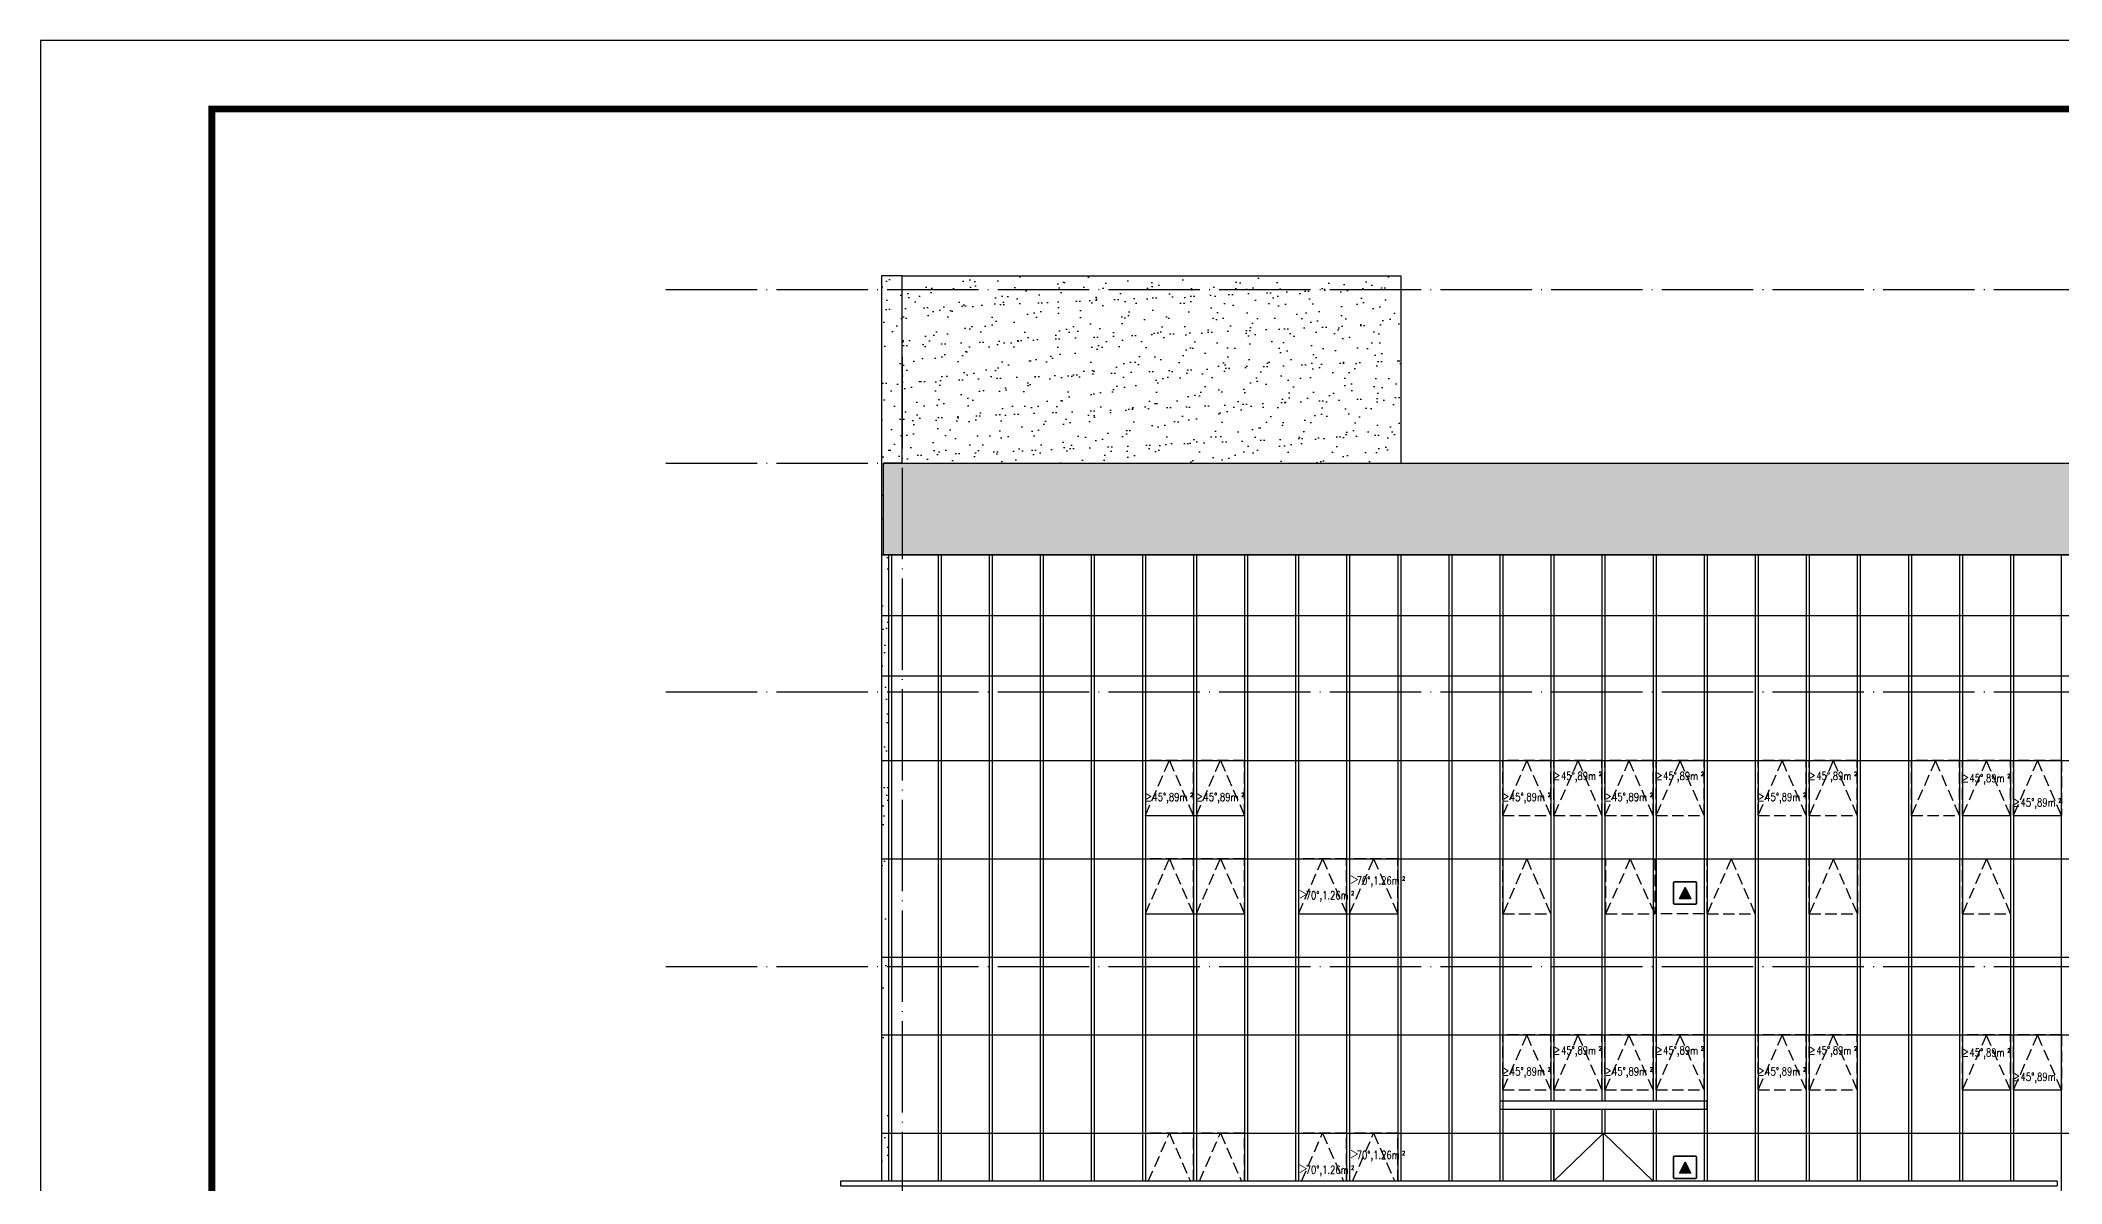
# Model space of a CAD drawing. Extents: x 6843040 to 15500510, y -6507076 to -4940511.
# Drawn here: x 7906928 to 7951121, y -5858167 to -5833171 of the extents above; entities that cross this region are included whole.
import ezdxf

# ---------------------------------------------------------------- set-up
doc = ezdxf.new("R2010")
doc.units = 0
doc.header["$LTSCALE"] = 1000
doc.header["$MEASUREMENT"] = 0
doc.linetypes.add('DASH', pattern=[0.35, 0.25, -0.1])
doc.linetypes.add('DOTE', pattern=[2.42, 2, -0.2, 0.02, -0.2])
for name, color, linetype in [('_0', 7, 'Continuous'), ('DOTE', 8, 'DOTE'), ('E_LINE_3', 7, 'Continuous'), ('E_LINE_4', 5, 'Continuous'), ('E_LINE_5', 8, 'Continuous'), ('FLOOR', 9, 'Continuous'), ('LT-dim 100', 253, 'Continuous'), ('LT-开启扇', 8, 'Continuous'), ('LT-玻璃', 4, 'Continuous'), ('plan-1', 40, 'Continuous'), ('PUB_HACTH', 8, 'Continuous'), ('PUB_TEXT', 7, 'Continuous'), ('PUB_TITLE', 4, 'Continuous'), ('RAIL', 163, 'Continuous'), ('WALL', 1, 'Continuous'), ('WINDOW', 4, 'Continuous')]:
    doc.layers.add(name, color=color, linetype=linetype)
doc.styles.add('_HZTXT', font='SIMPLEX', dxfattribs={"width": 0.9, "bigfont": 'HZTXT'})
pattern_1 = [(82.5, (0, 0), (-422.103955, 395.378137), [0, -456, 0, -510, 0, -487.5]), (52.5, (0, 0), (-223.241253, 974.09392), [0, -246, 0, -411, 0, -157.5]), (12.5, (-260.9, -260.9), (659.408782, 661.809715), [0, -150, 0, -540, 0, -705]), (2.5, (-260.9, -260.9), (451.51265, 823.878855), [0, -75, 0, -354, 0, -405])]

# ---------------------------------------------------------------- blocks, each defined once
blk = doc.blocks.new('消防救援标志')
at = {"layer": 'WALL'}
blk.add_hatch(color=256, dxfattribs=at).paths.add_polyline_path([(13378845, 1069457.5), (13377845, 1069457.5), (13378345, 1070457.5)])
for points in [[(13377445, 1070957.5), (13379245, 1070957.5, -0.41421356), (13379345, 1070857.5), (13379345, 1069057.5, -0.41421356), (13379245, 1068957.5), (13377445, 1068957.5, -0.41421356), (13377345, 1069057.5), (13377345, 1070857.5, -0.41421356)], [(13377445, 1070932.5), (13379245, 1070932.5, -0.41421356), (13379320, 1070857.5), (13379320, 1069057.5, -0.41421356), (13379245, 1068982.5), (13377445, 1068982.5, -0.41421356), (13377370, 1069057.5), (13377370, 1070857.5, -0.41421356)]]:
    blk.add_lwpolyline(points, format="xyb", close=True)
blk.add_lwpolyline([(13378845, 1069457.5), (13377845, 1069457.5), (13378345, 1070457.5)], close=True, dxfattribs=at)
blk = doc.blocks.new('幕墙mq4-1')
at = {"layer": 'LT-开启扇', "ltscale": 1000}
for points in [[(7948953, -5850117), (7950004, -5850117)], [(7950069, -5850117), (7951121, -5850117)], [(7948953, -5856117), (7950004, -5856117)], [(7950069, -5856117), (7951121, -5856117)]]:
    blk.add_lwpolyline(points, dxfattribs=at)
at = {"layer": 'LT-玻璃', "ltscale": 1000}
for p, q in [((7925321, -5844417), (7990446, -5844417)), ((7925471, -5844417), (7925471, -5858117)), ((7925536, -5844417), (7925536, -5858117)), ((7926555, -5844417), (7926555, -5858117)), ((7926620, -5844417), (7926620, -5858117)), ((7927672, -5844417), (7927672, -5858117)), ((7927737, -5844417), (7927737, -5858117)), ((7928788, -5844417), (7928788, -5858117)), ((7928853, -5844417), (7928853, -5858117)), ((7929905, -5844417), (7929905, -5858117)), ((7929970, -5844417), (7929970, -5858117)), ((7931022, -5844417), (7931022, -5858117)), ((7931087, -5844417), (7931087, -5858117)), ((7932138, -5844417), (7932138, -5858117)), ((7932203, -5844417), (7932203, -5858117)), ((7933255, -5844417), (7933255, -5858117)), ((7933320, -5844417), (7933320, -5858117)), ((7934372, -5844417), (7934372, -5858117)), ((7934437, -5844417), (7934437, -5858117)), ((7935488, -5844417), (7935488, -5858117)), ((7935553, -5844417), (7935553, -5858117)), ((7936605, -5844417), (7936605, -5858117)), ((7936670, -5844417), (7936670, -5858117)), ((7937722, -5844417), (7937722, -5858117)), ((7937787, -5844417), (7937787, -5858117)), ((7938838, -5844417), (7938838, -5858117)), ((7938903, -5844417), (7938903, -5858117)), ((7939955, -5844417), (7939955, -5856367)), ((7940020, -5844417), (7940020, -5856367)), ((7941071, -5844417), (7941071, -5856367)), ((7941136, -5844417), (7941136, -5856367)), ((7942188, -5844417), (7942188, -5856367)), ((7942253, -5844417), (7942253, -5856367)), ((7943305, -5844417), (7943305, -5858117)), ((7943370, -5844417), (7943370, -5858117)), ((7944421, -5844417), (7944421, -5858117)), ((7944486, -5844417), (7944486, -5858117)), ((7945538, -5844417), (7945538, -5858117)), ((7945603, -5844417), (7945603, -5858117)), ((7946655, -5844417), (7946655, -5858117)), ((7946720, -5844417), (7946720, -5858117)), ((7947771, -5844417), (7947771, -5858117)), ((7947836, -5844417), (7947836, -5858117)), ((7948888, -5844417), (7948888, -5858117)), ((7948953, -5844417), (7948953, -5858117)), ((7950004, -5844417), (7950004, -5858117)), ((7950069, -5844417), (7950069, -5858117)), ((7951121, -5889217), (7951121, -5844417)), ((7925321, -5845742), (7990446, -5845742)), ((7925321, -5847067), (7990446, -5847067)), ((7925321, -5848917), (7990446, -5848917)), ((7931087, -5850117), (7933255, -5850117)), ((7941071, -5850537), (7941071, -5850817)), ((7941136, -5850537), (7941136, -5850817)), ((7925321, -5851067), (7968671, -5851067)), ((7931087, -5852267), (7933255, -5852267)), ((7934437, -5852267), (7936605, -5852267)), ((7925321, -5853217), (7968671, -5853217)), ((7925321, -5854917), (7968671, -5854917)), ((7939955, -5856537), (7939955, -5858117)), ((7940020, -5856537), (7940020, -5858117)), ((7941071, -5856537), (7941071, -5857067)), ((7941136, -5856537), (7941136, -5857067)), ((7942188, -5856537), (7942188, -5858117)), ((7942253, -5856537), (7942253, -5858117)), ((7925321, -5857067), (7968671, -5857067))]:
    blk.add_line(p, q, dxfattribs=at)
for points in [[(7940020, -5858117), (7940020, -5857067), (7942188, -5857067), (7942188, -5858117)], [(7941104, -5857067), (7940020, -5858117)], [(7941104, -5858117), (7941104, -5857067)], [(7941104, -5857067), (7942188, -5858117)]]:
    blk.add_lwpolyline(points, dxfattribs=at)
at = {"layer": 'WINDOW', "color": 8, "linetype": 'DASH'}
for points in [[(7931087, -5850117), (7932138, -5850117), (7932138, -5848917), (7931087, -5848917)], [(7932203, -5850117), (7933255, -5850117), (7933255, -5848917), (7932203, -5848917)], [(7939955, -5848917), (7939955, -5850117), (7939429, -5848917), (7938903, -5850117), (7938903, -5848917)], [(7938903, -5850117), (7939955, -5850117), (7939955, -5848917), (7938903, -5848917)], [(7941071, -5848917), (7941071, -5850117), (7940546, -5848917), (7940020, -5850117), (7940020, -5848917)], [(7940020, -5850117), (7941071, -5850117), (7941071, -5848917), (7940020, -5848917)], [(7942188, -5848917), (7942188, -5850117), (7941662, -5848917), (7941136, -5850117), (7941136, -5848917)], [(7941136, -5850117), (7942188, -5850117), (7942188, -5848917), (7941136, -5848917)], [(7943305, -5848917), (7943305, -5850117), (7942779, -5848917), (7942253, -5850117), (7942253, -5848917)], [(7942253, -5850117), (7943305, -5850117), (7943305, -5848917), (7942253, -5848917)], [(7945538, -5848917), (7945538, -5850117), (7945012, -5848917), (7944486, -5850117), (7944486, -5848917)], [(7944486, -5850117), (7945538, -5850117), (7945538, -5848917), (7944486, -5848917)], [(7946655, -5848917), (7946655, -5850117), (7946129, -5848917), (7945603, -5850117), (7945603, -5848917)], [(7945603, -5850117), (7946655, -5850117), (7946655, -5848917), (7945603, -5848917)], [(7948888, -5848917), (7948888, -5850117), (7948362, -5848917), (7947836, -5850117), (7947836, -5848917)], [(7947836, -5850117), (7948888, -5850117), (7948888, -5848917), (7947836, -5848917)], [(7950004, -5848917), (7950004, -5850117), (7949479, -5848917), (7948953, -5850117), (7948953, -5848917)], [(7948953, -5850117), (7950004, -5850117), (7950004, -5848917), (7948953, -5848917)], [(7951121, -5848917), (7951121, -5850117), (7950595, -5848917), (7950069, -5850117), (7950069, -5848917)], [(7950069, -5850117), (7951121, -5850117), (7951121, -5848917), (7950069, -5848917)], [(7931087, -5852267), (7932138, -5852267), (7932138, -5851067), (7931087, -5851067)], [(7932203, -5852267), (7933255, -5852267), (7933255, -5851067), (7932203, -5851067)], [(7934437, -5852267), (7935488, -5852267), (7935488, -5851067), (7934437, -5851067)], [(7935553, -5852267), (7936605, -5852267), (7936605, -5851067), (7935553, -5851067)], [(7943305, -5852267), (7942253, -5852267), (7942253, -5851067), (7943305, -5851067)], [(7939955, -5854917), (7939955, -5856117), (7939429, -5854917), (7938903, -5856117), (7938903, -5854917)], [(7938903, -5856117), (7939955, -5856117), (7939955, -5854917), (7938903, -5854917)], [(7941071, -5854917), (7941071, -5856117), (7940546, -5854917), (7940020, -5856117), (7940020, -5854917)], [(7940020, -5856117), (7941071, -5856117), (7941071, -5854917), (7940020, -5854917)], [(7942188, -5854917), (7942188, -5856117), (7941662, -5854917), (7941136, -5856117), (7941136, -5854917)], [(7941136, -5856117), (7942188, -5856117), (7942188, -5854917), (7941136, -5854917)], [(7943305, -5854917), (7943305, -5856117), (7942779, -5854917), (7942253, -5856117), (7942253, -5854917)], [(7942253, -5856117), (7943305, -5856117), (7943305, -5854917), (7942253, -5854917)], [(7945538, -5854917), (7945538, -5856117), (7945012, -5854917), (7944486, -5856117), (7944486, -5854917)], [(7944486, -5856117), (7945538, -5856117), (7945538, -5854917), (7944486, -5854917)], [(7946655, -5854917), (7946655, -5856117), (7946129, -5854917), (7945603, -5856117), (7945603, -5854917)], [(7945603, -5856117), (7946655, -5856117), (7946655, -5854917), (7945603, -5854917)], [(7950004, -5854917), (7950004, -5856117), (7949479, -5854917), (7948953, -5856117), (7948953, -5854917)], [(7948953, -5856117), (7950004, -5856117), (7950004, -5854917), (7948953, -5854917)], [(7951121, -5854917), (7951121, -5856117), (7950595, -5854917), (7950069, -5856117), (7950069, -5854917)], [(7950069, -5856117), (7951121, -5856117), (7951121, -5854917), (7950069, -5854917)]]:
    blk.add_lwpolyline(points, close=True, dxfattribs=at)
for points in [[(7931087, -5850117), (7931613, -5848917), (7932138, -5850117)], [(7932203, -5850117), (7932729, -5848917), (7933255, -5850117)], [(7931087, -5852267), (7931613, -5851067), (7932138, -5852267)], [(7932203, -5852267), (7932729, -5851067), (7933255, -5852267)], [(7934437, -5852267), (7934962, -5851067), (7935488, -5852267)], [(7935553, -5852267), (7936079, -5851067), (7936605, -5852267)], [(7932138, -5858117), (7932138, -5857067), (7931087, -5857067), (7931087, -5858117)], [(7931152, -5858117), (7931613, -5857067), (7932073, -5858117)], [(7933255, -5858117), (7933255, -5857067), (7932203, -5857067), (7932203, -5858117)], [(7932269, -5858117), (7932729, -5857067), (7933189, -5858117)], [(7935488, -5858117), (7935488, -5857067), (7934437, -5857067), (7934437, -5858117)], [(7934502, -5858117), (7934962, -5857067), (7935423, -5858117)], [(7936605, -5858117), (7936605, -5857067), (7935553, -5857067), (7935553, -5858117)], [(7935619, -5858117), (7936079, -5857067), (7936539, -5858117)]]:
    blk.add_lwpolyline(points, dxfattribs=at)
at = {"xscale": 0.25, "yscale": 0.25, "zscale": 0.25}
for p in [(4598302, -6119303), (4598302, -6125303)]:
    blk.add_blockref('消防救援标志', p, dxfattribs=at)
at = {"layer": 'PUB_TEXT', "style": '_HZTXT'}
for s, height, width, p in [('≥', 175, 0.9, (7940017, -5849342)), ('45%%d,89m', 175, 0.774, (7940175, -5849342)), ('2', 87.5, 0.774, (7941000, -5849255)), ('≥', 175, 0.9, (7942250, -5849342)), ('45%%d,89m', 175, 0.774, (7942408, -5849342)), ('2', 87.5, 0.774, (7943234, -5849255)), ('≥', 175, 0.9, (7945600, -5849342)), ('45%%d,89m', 175, 0.774, (7945758, -5849342)), ('2', 87.5, 0.774, (7946583, -5849255)), ('≥', 175, 0.9, (7948950, -5849390)), ('45%%d,89m', 175, 0.774, (7949108, -5849390)), ('2', 87.5, 0.774, (7949933, -5849303)), ('≥', 175, 0.9, (7931084, -5849802)), ('45%%d,89m', 175, 0.774, (7931242, -5849802)), ('2', 87.5, 0.774, (7932067, -5849714)), ('≥', 175, 0.9, (7932201, -5849802)), ('45%%d,89m', 175, 0.774, (7932358, -5849802)), ('2', 87.5, 0.774, (7933184, -5849714)), ('≥', 175, 0.9, (7938901, -5849802)), ('45%%d,89m', 175, 0.774, (7939058, -5849802)), ('2', 87.5, 0.774, (7939884, -5849714)), ('≥', 175, 0.9, (7941134, -5849802)), ('45%%d,89m', 175, 0.774, (7941291, -5849802)), ('2', 87.5, 0.774, (7942117, -5849714)), ('≥', 175, 0.9, (7944484, -5849802)), ('45%%d,89m', 175, 0.774, (7944641, -5849802)), ('2', 87.5, 0.774, (7945467, -5849714)), ('≥', 175, 0.9, (7950067, -5849921)), ('45%%d,89m', 175, 0.774, (7950224, -5849921)), ('2', 87.5, 0.774, (7951050, -5849833)), ('＞', 175, 0.9, (7935551, -5851630)), ('70%%d,1.26m', 175, 0.774, (7935708, -5851630)), ('2', 87.5, 0.774, (7936701, -5851543)), ('＞', 175, 0.9, (7934434, -5851952)), ('70%%d,1.26m', 175, 0.774, (7934592, -5851952)), ('2', 87.5, 0.774, (7935585, -5851864)), ('≥', 175, 0.9, (7940017, -5855342)), ('45%%d,89m', 175, 0.774, (7940175, -5855342)), ('2', 87.5, 0.774, (7941000, -5855255)), ('≥', 175, 0.9, (7942250, -5855342)), ('45%%d,89m', 175, 0.774, (7942408, -5855342)), ('2', 87.5, 0.774, (7943234, -5855255)), ('≥', 175, 0.9, (7945600, -5855342)), ('45%%d,89m', 175, 0.774, (7945758, -5855342)), ('2', 87.5, 0.774, (7946583, -5855255)), ('≥', 175, 0.9, (7938901, -5855802)), ('45%%d,89m', 175, 0.774, (7939058, -5855802)), ('2', 87.5, 0.774, (7939884, -5855714)), ('≥', 175, 0.9, (7941134, -5855802)), ('45%%d,89m', 175, 0.774, (7941291, -5855802)), ('2', 87.5, 0.774, (7942117, -5855714)), ('≥', 175, 0.9, (7944484, -5855802)), ('45%%d,89m', 175, 0.774, (7944641, -5855802)), ('2', 87.5, 0.774, (7945467, -5855714)), ('≥', 175, 0.9, (7948950, -5855390)), ('45%%d,89m', 175, 0.774, (7949108, -5855390)), ('2', 87.5, 0.774, (7949933, -5855303)), ('≥', 175, 0.9, (7950067, -5855921)), ('45%%d,89m', 175, 0.774, (7950224, -5855921)), ('＞', 175, 0.9, (7934434, -5857952)), ('70%%d,1.26m', 175, 0.774, (7934592, -5857952)), ('＞', 175, 0.9, (7935551, -5857630)), ('2', 87.5, 0.774, (7935585, -5857864)), ('70%%d,1.26m', 175, 0.774, (7935708, -5857630)), ('2', 87.5, 0.774, (7936701, -5857543))]:
    blk.add_text(s, height=height, dxfattribs=dict(at, width=width)).set_placement(p)
blk = doc.blocks.new('幕墙窗开启1')
at = {"layer": 'E_LINE_5', "linetype": 'DASH'}
for points in [[(-5065691, 51807), (-5065691, 50607), (-5066215, 51807), (-5066739, 50607), (-5066739, 51807)], [(-5063421, 51807), (-5063421, 50607), (-5063956, 51807), (-5064491, 50607), (-5064491, 51807)], [(-5061221, 51807), (-5061221, 50607), (-5061747, 51807), (-5062273, 50607), (-5062273, 51807)], [(-5058988, 51807), (-5058988, 50607), (-5059514, 51807), (-5060040, 50607), (-5060040, 51807)], [(-5055638, 51807), (-5055638, 50607), (-5056164, 51807), (-5056690, 50607), (-5056690, 51807)]]:
    blk.add_lwpolyline(points, close=True, dxfattribs=at)
for points in [[(-5066739, 50607), (-5065691, 50607)], [(-5064491, 50607), (-5063421, 50607)], [(-5062273, 50607), (-5061221, 50607)], [(-5060040, 50607), (-5058988, 50607)], [(-5056690, 50607), (-5055638, 50607)]]:
    blk.add_lwpolyline(points, dxfattribs=at)
at = {"layer": 'E_LINE_5', "linetype": 'DASH', "xscale": 0.25, "yscale": 0.25, "zscale": 0.25}
blk.add_blockref('消防救援标志', (-8407343, -216429), dxfattribs=at)

msp = doc.modelspace()

# ---------------------------------------------------------------- hatches: boundary and pattern name
at = {"layer": 'PUB_HACTH'}
h = msp.add_hatch(dxfattribs=at)
h.set_pattern_fill('粉刷', color=256, scale=150, angle=45)
h.set_pattern_definition(pattern_1)
h.paths.add_polyline_path([(7936671.1, -5838317.4), (7925771.1, -5838317.4), (7925771.1, -5842417.4), (7936671.1, -5842417.4)])
h.paths.add_polyline_path([(7925771.1, -5838317.4), (7925321.1, -5838317.4), (7925321.1, -5858117.4), (7925471.1, -5858117.4), (7925471.1, -5844417.4), (7925361.1, -5844417.4), (7925361.1, -5842417.4), (7925771.1, -5842417.4)])
h = msp.add_hatch(dxfattribs=at)
h.set_pattern_fill('粉刷', color=256, scale=150, angle=45)
h.set_pattern_definition(pattern_1)
h.paths.add_polyline_path([(7990446.1, -5844417.4), (7925361.1, -5844417.4), (7925361.1, -5842417.4), (7990446.1, -5842417.4)])

# ---------------------------------------------------------------- linework, layer by layer
at = {"layer": 'DOTE'}
for p, q in [((7920600, -5838617.4), (8063268.1, -5838617.4)), ((7925771.1, -5840094.6), (7925771.1, -5891322.4)), ((7920600, -5842417.4), (8063268.1, -5842417.4)), ((7920600, -5847417.4), (8063268.1, -5847417.4)), ((7920600, -5853417.4), (8063268.1, -5853417.4))]:
    msp.add_line(p, q, dxfattribs=at)
at = {"layer": 'E_LINE_3'}
msp.add_line((7925771.1, -5842417.4), (7925361.1, -5842417.4), dxfattribs=at)
msp.add_lwpolyline([(7990446.1, -5844417.4), (7925361.1, -5844417.4), (7925361.1, -5842417.4), (7990446.1, -5842417.4), (7990446.1, -5844417.4)], dxfattribs=at)
at = {"layer": 'E_LINE_4'}
msp.add_lwpolyline([(7925771.1, -5842417.4), (7925771.1, -5838317.4), (7936671.1, -5838317.4), (7936671.1, -5842417.4)], dxfattribs=at)
at = {"layer": 'E_LINE_5'}
msp.add_lwpolyline([(7925771.1, -5838317.4), (7925321.1, -5838317.4), (7925321.1, -5858117.4)], dxfattribs=at)
at = {"layer": 'FLOOR', "ltscale": 1000}
msp.add_lwpolyline([(7938838.2, -5856537.4), (7943369.7, -5856537.4), (7943369.7, -5856367.4), (7938838.2, -5856367.4)], close=True, dxfattribs=at)
at = {"layer": 'plan-1'}
msp.add_lwpolyline([(7925531.1, -5844417.4), (7925471.1, -5844417.4)], dxfattribs=at)
at = {"layer": 'PUB_TITLE'}
msp.add_lwpolyline([(7906927.5, -5959320.5), (8085277.5, -5959320.5), (8085277.5, -5833170.5), (7906927.5, -5833170.5)], close=True, dxfattribs=at)
at = {"layer": 'PUB_TITLE', "const_width": 150}
msp.add_lwpolyline([(7910677.5, -5957820.5), (8083777.5, -5957820.5), (8083777.5, -5834670.5), (7910677.5, -5834670.5)], close=True, dxfattribs=at)
at = {"layer": 'RAIL'}
for points in [[(7951021.1, -5858117.4), (7924421.1, -5858117.4), (7924421.1, -5858217.4), (7951021.1, -5858217.4)], [(7951021.1, -5858117.4), (7951021.1, -5858217.4)]]:
    msp.add_lwpolyline(points, dxfattribs=at)

# ---------------------------------------------------------------- block references
at = {"xscale": 0.25, "yscale": 0.25, "zscale": 0.25}
for p in [(4598302.1, -6119302.8), (4598302.1, -6125302.8)]:
    msp.add_blockref('消防救援标志', p, dxfattribs=at)
at = {"layer": '_0'}
msp.add_blockref('幕墙窗开启1', (13005645, -5902874.1), dxfattribs=at)
at = {"layer": 'LT-dim 100'}
msp.add_blockref('幕墙mq4-1', (0, 0), dxfattribs=at)

doc.saveas('drawing.dxf')
